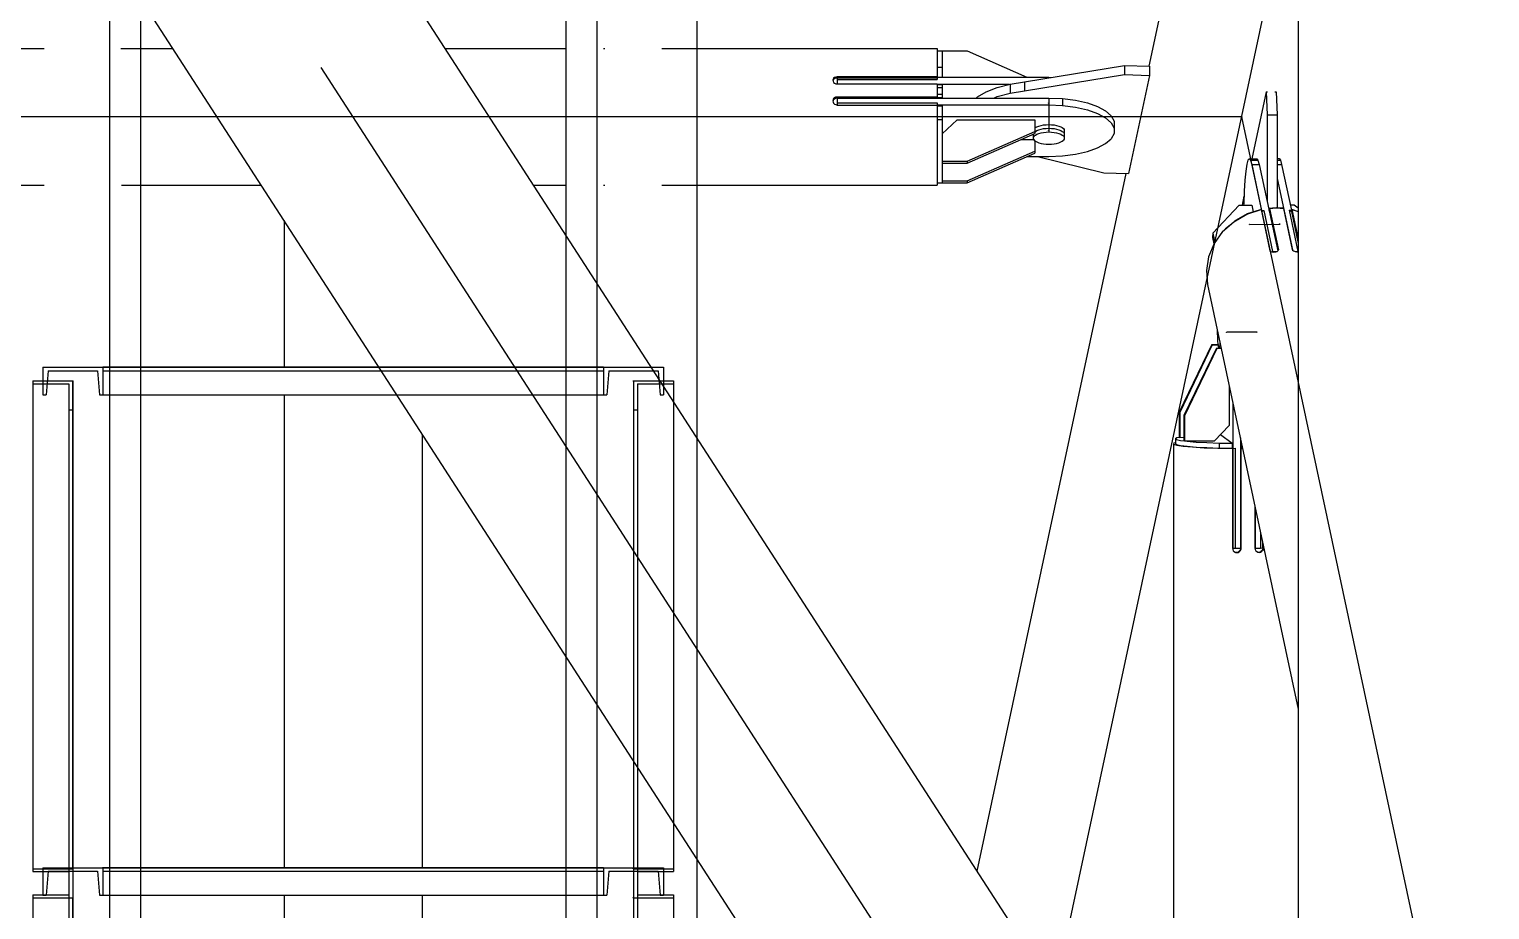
# Model space of a CAD drawing. Header units: millimetres. Extents: x 150209.93 to 150215.05, y 136675.65 to 136679.93.
# Drawn here: x 150213.5485 to 150213.6069, y 136677.3531 to 136677.3883 of the extents above; entities that cross this region are included whole.
import ezdxf

# ---------------------------------------------------------------- set-up
doc = ezdxf.new("R2010")
doc.units = ezdxf.units.MM
doc.header["$LTSCALE"] = 0.25
for name, pattern in [('CENTER', [50.8, 31.75, -6.35, 6.35, -6.35]), ('XKITLINE00', [0]), ('XKITLINE02', [4, 2, -2]), ('XKITLINE03', [6, 3, -1, 1, -1])]:
    doc.linetypes.add(name, pattern=pattern)

# ---------------------------------------------------------------- blocks, each defined once
blk = doc.blocks.new('çatıı')
at = {"color": 1, "linetype": 'XKITLINE03'}
for p, q in [((23109.01, 7919.31), (23109.01, 9590.91)), ((23122.51, 7919.31), (23122.5, 9590.95)), ((23214.99, 9590.95), (23214.99, 7919.31)), ((23220.99, 7919.31), (23220.99, 9590.91)), ((23214.99, 8720.27), (23115.01, 8720.27)), ((23115.01, 8720.27), (23115.01, 8720.27)), ((23214.99, 8720.27), (23214.99, 8720.27)), ((23109.01, 8620.07), (23109.01, 8717.52)), ((23220.99, 8717.52), (23220.99, 8620.07)), ((23214.99, 8620.27), (23115.01, 8620.27)), ((23115.01, 8620.27), (23115.01, 8620.27)), ((23214.99, 8620.27), (23214.99, 8620.27)), ((23109.01, 8517.52), (23109.01, 8614.26)), ((23220.99, 8614.26), (23220.99, 8517.52))]:
    blk.add_line(p, q, dxfattribs=at)
at = {"color": 116, "linetype": 'XKITLINE02', "true_color": 0x136734}
for p, q in [((23114.92, 9590.91), (23114.92, 7919.31)), ((23115, 9590.95), (23115.01, 7919.31)), ((23115, 9590.95), (23115.01, 7919.31)), ((23115.46, 9590.91), (23115.46, 7919.31)), ((23115.85, 9590.95), (23115.86, 7919.31)), ((23115.85, 9590.95), (23115.86, 7919.31)), ((23122.5, 9590.95), (23122.51, 7919.31)), ((23122.5, 9590.95), (23122.51, 7919.31)), ((23214.14, 9590.95), (23214.14, 7919.31)), ((23214.54, 9590.91), (23214.54, 7919.31)), ((23214.99, 9590.95), (23214.99, 7919.31)), ((23215.07, 9590.91), (23215.07, 7919.31)), ((23232.3, 9590.91), (23232.3, 7919.31)), ((23232.84, 9590.91), (23232.84, 7919.31)), ((23207.49, 8746.61), (23207.49, 8662.46)), ((23213.69, 8737.02), (23213.69, 8652.87)), ((23103.01, 8720.27), (23103.01, 8714.77)), ((23103.01, 8720.27), (23115.01, 8720.27)), ((23103.01, 8720.27), (23103.01, 8714.77)), ((23104.07, 8719.57), (23103.69, 8714.77)), ((23104.07, 8719.57), (23103.69, 8714.77)), ((23104.07, 8719.57), (23113.94, 8719.57)), ((23113.94, 8719.57), (23114.33, 8714.77)), ((23113.94, 8719.57), (23114.33, 8714.77)), ((23115.01, 8720.27), (23115.01, 8714.77)), ((23115.01, 8720.27), (23122.5, 8720.27)), ((23115.01, 8720.27), (23115.01, 8714.77)), ((23115.01, 8720.27), (23115.01, 8714.77)), ((23115.01, 8719.57), (23214.99, 8719.57)), ((23170.12, 8720.27), (23214.99, 8720.27)), ((23214.99, 8720.27), (23214.99, 8714.77)), ((23214.99, 8720.27), (23214.99, 8714.77)), ((23214.99, 8720.27), (23226.99, 8720.27)), ((23214.99, 8720.27), (23214.99, 8714.77)), ((23216.05, 8719.57), (23215.67, 8714.77)), ((23216.05, 8719.57), (23215.67, 8714.77)), ((23216.05, 8719.57), (23225.92, 8719.57)), ((23225.92, 8719.57), (23226.31, 8714.77)), ((23225.92, 8719.57), (23226.31, 8714.77)), ((23226.99, 8720.27), (23226.99, 8714.77)), ((23226.99, 8720.27), (23226.99, 8714.77)), ((23101.01, 8717.52), (23101.01, 8619.49)), ((23101.01, 8717.52), (23109.01, 8717.52)), ((23101.01, 8716.94), (23108.21, 8716.94)), ((23103.01, 8714.77), (23103.69, 8714.77)), ((23108.21, 8716.94), (23108.21, 8614.27)), ((23109.01, 8717.52), (23109.01, 8614.27)), ((23114.33, 8714.77), (23115.01, 8714.77)), ((23115.01, 8714.77), (23122.5, 8714.77)), ((23173.67, 8714.77), (23214.99, 8714.77)), ((23214.99, 8714.77), (23215.67, 8714.77)), ((23220.99, 8717.52), (23220.99, 8614.27)), ((23220.99, 8717.52), (23228.99, 8717.52)), ((23221.79, 8716.94), (23221.79, 8614.27)), ((23221.79, 8716.94), (23228.99, 8716.94)), ((23226.31, 8714.77), (23226.99, 8714.77)), ((23228.99, 8717.52), (23228.99, 8619.49)), ((23108.21, 8711.72), (23109.01, 8711.72)), ((23220.99, 8711.72), (23221.79, 8711.72)), ((23233.69, 8706.08), (23233.69, 8621.92)), ((23101.01, 8620.07), (23109.01, 8620.07)), ((23101.01, 8619.49), (23108.21, 8619.49)), ((23103.01, 8620.27), (23103.01, 8614.77)), ((23103.01, 8620.27), (23115.01, 8620.27)), ((23103.01, 8620.27), (23103.01, 8614.77)), ((23104.07, 8619.57), (23103.69, 8614.77)), ((23104.07, 8619.57), (23103.69, 8614.77)), ((23104.07, 8619.57), (23113.94, 8619.57)), ((23108.21, 8620.09), (23108.21, 8518.11)), ((23108.21, 8620.09), (23109.01, 8620.09)), ((23109.01, 8620.09), (23109.01, 8517.52)), ((23113.94, 8619.57), (23114.33, 8614.77)), ((23113.94, 8619.57), (23114.33, 8614.77)), ((23115.01, 8620.27), (23115.01, 8614.77)), ((23115.01, 8620.27), (23122.51, 8620.27)), ((23115.01, 8620.27), (23115.01, 8614.77)), ((23115.01, 8620.27), (23115.01, 8614.77)), ((23115.01, 8619.57), (23214.99, 8619.57)), ((23207.49, 8620.27), (23214.99, 8620.27)), ((23214.99, 8620.27), (23214.99, 8614.77)), ((23214.99, 8620.27), (23214.99, 8614.77)), ((23214.99, 8620.27), (23226.99, 8620.27)), ((23214.99, 8620.27), (23214.99, 8614.77)), ((23216.05, 8619.57), (23215.67, 8614.77)), ((23216.05, 8619.57), (23215.67, 8614.77)), ((23216.05, 8619.57), (23225.92, 8619.57)), ((23220.99, 8620.09), (23220.99, 8517.52)), ((23220.99, 8620.09), (23221.79, 8620.09)), ((23220.99, 8620.07), (23228.99, 8620.07)), ((23221.79, 8620.09), (23221.79, 8518.11)), ((23221.79, 8619.49), (23228.99, 8619.49)), ((23225.92, 8619.57), (23226.31, 8614.77)), ((23225.92, 8619.57), (23226.31, 8614.77)), ((23226.99, 8620.27), (23226.99, 8614.77)), ((23226.99, 8620.27), (23226.99, 8614.77)), ((23101.01, 8614.84), (23101.01, 8517.52)), ((23101.01, 8614.84), (23108.21, 8614.84)), ((23101.01, 8614.26), (23109.01, 8614.26)), ((23103.01, 8614.77), (23103.69, 8614.77)), ((23108.21, 8614.27), (23109.01, 8614.27)), ((23114.33, 8614.77), (23115.01, 8614.77)), ((23115.01, 8614.77), (23122.51, 8614.77)), ((23207.49, 8614.77), (23214.99, 8614.77)), ((23214.99, 8614.77), (23215.67, 8614.77)), ((23220.99, 8614.27), (23221.79, 8614.27)), ((23220.99, 8614.26), (23228.99, 8614.26)), ((23221.79, 8614.84), (23228.99, 8614.84)), ((23226.31, 8614.77), (23226.99, 8614.77)), ((23228.99, 8614.84), (23228.99, 8517.52))]:
    blk.add_line(p, q, dxfattribs=at)
at = {"color": 8, "linetype": 'CENTER'}
for p, q in [((23430, 8360.27), (22900, 9180.27)), ((23255, 8360.27), (23430, 9180.27)), ((23255, 8100.54), (23255, 8908.22)), ((23342.5, 8770.27), (22987.5, 8770.27)), ((23303.97, 8773.03), (23303.97, 8767.52)), ((23342.5, 7950.27), (23342.5, 8770.27)), ((23430, 8360.27), (23342.5, 8770.27)), ((23344.09, 8748.81), (23350.06, 8748.85)), ((23345.48, 8727.28), (23339.51, 8727.24))]:
    blk.add_line(p, q, dxfattribs=at)
at = {"color": 8, "linetype": 'XKITLINE00'}
for p, q in [((23046.42, 8995.8), (23321.7, 8569.91)), ((23008.1, 8970.94), (23283.37, 8545.05)), ((23353.8, 8951.04), (23353.8, 8565.48)), ((23330.17, 8809.61), (23323.94, 8780.4)), ((23048.32, 8783.91), (23103.29, 8783.91)), ((23118.63, 8783.91), (23128.99, 8783.91)), ((23183.38, 8783.91), (23207.49, 8783.91)), ((23214.99, 8783.91), (23215.27, 8783.91)), ((23226.7, 8783.91), (23281.67, 8783.91)), ((23281.67, 8783.91), (23281.67, 8778.18)), ((23281.67, 8783.46), (23282.67, 8783.46)), ((23282.67, 8783.47), (23287.67, 8783.47)), ((23282.67, 8783.47), (23282.67, 8783.45)), ((23282.67, 8783.45), (23282.67, 8781.77)), ((23287.67, 8783.47), (23299.61, 8778.18)), ((23281.67, 8780.19), (23282.67, 8780.19)), ((23282.67, 8781.77), (23282.67, 8778.19)), ((23299.09, 8777.31), (23319.12, 8780.56)), ((23319.12, 8780.56), (23324.1, 8780.4)), ((23319.12, 8780.56), (23319.12, 8778.72)), ((23324.1, 8780.4), (23324.1, 8778.56)), ((23260.87, 8777.84), (23260.82, 8777.61)), ((23260.82, 8777.61), (23260.87, 8777.38)), ((23260.87, 8777.61), (23260.85, 8777.49)), ((23260.99, 8778.05), (23260.87, 8777.84)), ((23260.99, 8777.81), (23260.87, 8777.61)), ((23260.87, 8777.38), (23260.99, 8777.17)), ((23260.99, 8778.05), (23261.17, 8778.21)), ((23260.99, 8777.81), (23261.14, 8777.95)), ((23260.99, 8777.17), (23261.17, 8777.01)), ((23261.14, 8777.95), (23261.17, 8777.97)), ((23261.17, 8778.21), (23261.41, 8778.3)), ((23261.17, 8777.97), (23261.41, 8778.07)), ((23261.17, 8777.01), (23261.41, 8776.9)), ((23261.41, 8778.3), (23261.67, 8778.35)), ((23261.41, 8778.07), (23261.67, 8778.1)), ((23261.41, 8776.9), (23261.67, 8776.87)), ((23261.67, 8778.35), (23281.67, 8778.35)), ((23261.67, 8778.35), (23261.67, 8778.1)), ((23261.67, 8778.1), (23281.67, 8778.1)), ((23261.67, 8778.08), (23281.67, 8778.08)), ((23261.67, 8778.08), (23261.67, 8776.87)), ((23261.67, 8777.77), (23281.67, 8777.77)), ((23261.67, 8776.87), (23281.67, 8776.87)), ((23281.67, 8778.18), (23303.97, 8778.18)), ((23281.67, 8778.18), (23281.67, 8777.77)), ((23281.67, 8776.87), (23281.67, 8775.64)), ((23281.67, 8776.81), (23296.12, 8776.81)), ((23281.67, 8776.74), (23282.67, 8776.74)), ((23281.67, 8776.12), (23282.67, 8776.12)), ((23282.67, 8776.74), (23282.67, 8775.49)), ((23291.47, 8775.31), (23293.67, 8776.16)), ((23293.67, 8776.16), (23296.24, 8776.84)), ((23296.24, 8776.84), (23299.09, 8777.31)), ((23296.24, 8776.84), (23296.24, 8775)), ((23299.09, 8775.47), (23319.12, 8778.72)), ((23299.09, 8777.31), (23299.09, 8775.47)), ((23303.97, 8778.18), (23304.38, 8778.17)), ((23303.97, 8778.18), (23303.97, 8778.1)), ((23319.12, 8778.72), (23324.1, 8778.56)), ((23324.1, 8778.56), (23319.92, 8758.96)), ((23260.87, 8773.73), (23260.82, 8773.47)), ((23260.82, 8773.47), (23260.87, 8773.22)), ((23260.87, 8773.49), (23260.84, 8773.36)), ((23260.99, 8773.96), (23260.87, 8773.73)), ((23260.99, 8773.72), (23260.87, 8773.49)), ((23260.87, 8773.22), (23260.99, 8772.99)), ((23260.99, 8773.96), (23261.17, 8774.14)), ((23260.99, 8773.72), (23261.17, 8773.9)), ((23261.17, 8774.14), (23261.41, 8774.25)), ((23261.17, 8773.9), (23261.41, 8774.02)), ((23261.41, 8774.25), (23261.67, 8774.29)), ((23261.41, 8774.25), (23261.41, 8774.02)), ((23261.41, 8774.02), (23261.67, 8774.06)), ((23261.67, 8774.29), (23261.67, 8774.06)), ((23261.67, 8774.29), (23281.67, 8774.29)), ((23261.67, 8774.06), (23281.67, 8774.06)), ((23261.67, 8774.06), (23261.67, 8774.05)), ((23261.67, 8774.05), (23303.97, 8774.05)), ((23261.67, 8774.05), (23261.67, 8772.65)), ((23281.67, 8775.64), (23281.67, 8774.06)), ((23281.67, 8774.83), (23282.67, 8774.83)), ((23281.67, 8774.17), (23282.67, 8774.17)), ((23281.67, 8774.17), (23281.67, 8774.05)), ((23282.67, 8775.49), (23282.67, 8774.05)), ((23289.44, 8774.05), (23289.72, 8774.3)), ((23289.72, 8774.3), (23291.47, 8775.31)), ((23292.96, 8774.05), (23293.67, 8774.32)), ((23293.67, 8774.32), (23296.24, 8775)), ((23296.24, 8775), (23299.09, 8775.47)), ((23303.97, 8774.05), (23306.7, 8773.93)), ((23303.97, 8774.05), (23303.97, 8772.67)), ((23306.7, 8773.93), (23309.3, 8773.6)), ((23306.7, 8773.93), (23306.7, 8772.56)), ((23309.3, 8773.6), (23311.67, 8773.06)), ((23347.38, 8775.29), (23344.54, 8761.91)), ((23347.38, 8775.29), (23347.68, 8775.29)), ((23347.38, 8775.29), (23347.59, 8770.69)), ((23349.14, 8775.3), (23349.37, 8775.3)), ((23349.37, 8775.3), (23349.58, 8770.7)), ((23260.99, 8772.99), (23261.17, 8772.81)), ((23261.17, 8772.81), (23261.41, 8772.72)), ((23261.41, 8772.72), (23261.67, 8772.65)), ((23261.67, 8773.08), (23281.67, 8773.08)), ((23261.67, 8772.65), (23281.67, 8772.65)), ((23281.67, 8773.08), (23281.67, 8772.67)), ((23281.67, 8772.67), (23303.97, 8772.67)), ((23281.67, 8772.65), (23281.67, 8756.64)), ((23281.67, 8772.49), (23282.67, 8772.49)), ((23282.67, 8772.49), (23282.67, 8767.09)), ((23303.97, 8772.67), (23306.7, 8772.56)), ((23306.7, 8772.56), (23309.3, 8772.22)), ((23309.3, 8772.22), (23311.67, 8771.68)), ((23311.67, 8773.06), (23313.71, 8772.34)), ((23311.67, 8771.68), (23313.71, 8770.96)), ((23313.71, 8772.34), (23315.32, 8771.47)), ((23313.71, 8770.96), (23315.32, 8770.09)), ((23315.32, 8771.47), (23316.43, 8770.49)), ((23316.43, 8770.49), (23317, 8769.43)), ((23347.59, 8770.69), (23349.58, 8770.7)), ((23347.59, 8770.69), (23347.6, 8753.28)), ((23349.58, 8770.7), (23349.59, 8752.15)), ((23281.67, 8769.78), (23282.67, 8769.78)), ((23282.67, 8766.92), (23285.67, 8769.68)), ((23285.67, 8769.68), (23301.17, 8769.68)), ((23287.67, 8761.4), (23301.17, 8767.38)), ((23301.17, 8769.68), (23301.17, 8766.99)), ((23301.17, 8768.03), (23301.29, 8768.13)), ((23301.17, 8767.29), (23301.29, 8767.39)), ((23301.17, 8767.29), (23301.29, 8767.39)), ((23301.29, 8768.13), (23301.6, 8768.3)), ((23301.29, 8767.39), (23301.6, 8767.56)), ((23301.29, 8767.39), (23301.6, 8767.56)), ((23301.6, 8768.3), (23301.98, 8768.45)), ((23301.6, 8767.56), (23301.98, 8767.71)), ((23301.6, 8767.56), (23301.98, 8767.71)), ((23301.98, 8768.45), (23302.42, 8768.57)), ((23301.98, 8767.71), (23302.42, 8767.84)), ((23301.98, 8767.71), (23302.42, 8767.84)), ((23302.42, 8768.57), (23302.91, 8768.66)), ((23302.42, 8767.84), (23302.91, 8767.93)), ((23302.42, 8767.84), (23302.91, 8767.93)), ((23302.91, 8768.66), (23303.44, 8768.72)), ((23302.91, 8767.93), (23303.44, 8767.98)), ((23302.91, 8767.93), (23303.44, 8767.98)), ((23303.44, 8768.72), (23303.97, 8768.74)), ((23303.44, 8767.98), (23303.97, 8768)), ((23303.44, 8767.98), (23303.97, 8768)), ((23303.97, 8768.74), (23304.51, 8768.72)), ((23303.97, 8768.74), (23303.97, 8768)), ((23303.97, 8768), (23304.51, 8767.98)), ((23303.97, 8768), (23303.97, 8767.26)), ((23303.97, 8768), (23304.51, 8767.98)), ((23304.51, 8768.72), (23305.03, 8768.66)), ((23304.51, 8767.98), (23305.03, 8767.93)), ((23304.51, 8767.98), (23305.03, 8767.93)), ((23305.03, 8768.66), (23305.52, 8768.57)), ((23305.03, 8767.93), (23305.52, 8767.84)), ((23305.03, 8767.93), (23305.52, 8767.84)), ((23305.52, 8768.57), (23305.97, 8768.45)), ((23305.52, 8767.84), (23305.97, 8767.71)), ((23305.52, 8767.84), (23305.97, 8767.71)), ((23305.97, 8768.45), (23306.35, 8768.3)), ((23305.97, 8767.71), (23306.35, 8767.56)), ((23305.97, 8767.71), (23306.35, 8767.56)), ((23306.35, 8768.3), (23306.66, 8768.13)), ((23306.35, 8767.56), (23306.66, 8767.39)), ((23306.35, 8767.56), (23306.66, 8767.39)), ((23306.66, 8768.13), (23306.89, 8767.93)), ((23306.66, 8767.39), (23306.89, 8767.2)), ((23306.66, 8767.39), (23306.89, 8767.2)), ((23306.89, 8767.93), (23307.03, 8767.73)), ((23307.03, 8767.73), (23307.07, 8767.52)), ((23307.07, 8767.52), (23307.07, 8766.78)), ((23315.32, 8770.09), (23316.43, 8769.11)), ((23316.43, 8769.11), (23317, 8768.05)), ((23317, 8769.43), (23317, 8766.98)), ((23282.67, 8767.09), (23282.67, 8761.42)), ((23287.67, 8761.01), (23301.17, 8766.99)), ((23298.37, 8765.75), (23300.98, 8765.75)), ((23300.89, 8766.86), (23300.87, 8766.78)), ((23300.89, 8766.86), (23300.87, 8766.78)), ((23300.87, 8766.85), (23300.87, 8766.78)), ((23300.87, 8766.78), (23300.87, 8766.05)), ((23300.92, 8766.26), (23300.87, 8766.05)), ((23300.87, 8766.05), (23300.92, 8765.83)), ((23301.06, 8766.46), (23300.92, 8766.26)), ((23300.92, 8765.83), (23301.06, 8765.63)), ((23301.06, 8766.46), (23301.29, 8766.65)), ((23301.06, 8765.63), (23301.29, 8765.44)), ((23301.17, 8765.53), (23301.17, 8763.05)), ((23301.29, 8766.65), (23301.6, 8766.83)), ((23301.29, 8765.44), (23301.6, 8765.26)), ((23301.6, 8766.83), (23301.98, 8766.98)), ((23301.6, 8765.26), (23301.98, 8765.11)), ((23301.98, 8766.98), (23302.42, 8767.1)), ((23301.98, 8765.11), (23302.42, 8764.99)), ((23302.42, 8767.1), (23302.91, 8767.19)), ((23302.42, 8764.99), (23302.91, 8764.9)), ((23302.91, 8767.19), (23303.44, 8767.25)), ((23302.91, 8764.9), (23303.44, 8764.84)), ((23303.44, 8767.25), (23303.97, 8767.26)), ((23303.44, 8764.84), (23303.97, 8764.83)), ((23303.97, 8767.26), (23304.51, 8767.25)), ((23303.97, 8764.83), (23304.51, 8764.84)), ((23304.51, 8767.25), (23305.03, 8767.19)), ((23304.51, 8764.84), (23305.03, 8764.9)), ((23305.03, 8767.19), (23305.52, 8767.1)), ((23305.03, 8764.9), (23305.52, 8764.99)), ((23305.52, 8767.1), (23305.97, 8766.98)), ((23305.52, 8764.99), (23305.97, 8765.11)), ((23305.97, 8766.98), (23306.35, 8766.83)), ((23305.97, 8765.11), (23306.35, 8765.26)), ((23306.35, 8766.83), (23306.66, 8766.65)), ((23306.35, 8765.26), (23306.66, 8765.44)), ((23306.66, 8766.65), (23306.89, 8766.46)), ((23306.66, 8765.44), (23306.89, 8765.63)), ((23306.89, 8767.2), (23307.03, 8766.99)), ((23306.89, 8767.2), (23307.03, 8766.99)), ((23306.89, 8766.46), (23307.03, 8766.26)), ((23307.03, 8765.83), (23306.89, 8765.63)), ((23307.03, 8766.99), (23307.07, 8766.78)), ((23307.03, 8766.99), (23307.07, 8766.78)), ((23307.03, 8766.26), (23307.07, 8766.05)), ((23307.07, 8766.05), (23307.03, 8765.83)), ((23307.07, 8766.78), (23307.07, 8766.05)), ((23313.71, 8764.07), (23315.32, 8764.94)), ((23315.32, 8764.94), (23316.43, 8765.92)), ((23317, 8766.98), (23316.43, 8765.92)), ((23287.67, 8757.47), (23301.17, 8763.45)), ((23287.67, 8757.08), (23301.17, 8763.05)), ((23299.61, 8762.36), (23303.97, 8762.36)), ((23301.69, 8762.36), (23314.94, 8759.13)), ((23303.97, 8762.36), (23306.7, 8762.48)), ((23306.7, 8762.48), (23309.3, 8762.81)), ((23309.3, 8762.81), (23311.67, 8763.35)), ((23311.67, 8763.35), (23313.71, 8764.07)), ((23343.75, 8761.64), (23343.51, 8760.8)), ((23344, 8761.91), (23343.75, 8761.64)), ((23344, 8761.91), (23345.5, 8761.92)), ((23344, 8761.91), (23344.26, 8761.61)), ((23344.26, 8761.61), (23345.75, 8761.62)), ((23344.26, 8761.61), (23344.51, 8760.75)), ((23345.5, 8761.92), (23345.75, 8761.62)), ((23345.75, 8761.62), (23346, 8760.76)), ((23349.59, 8761.95), (23349.98, 8761.95)), ((23349.59, 8761.65), (23350.23, 8761.65)), ((23349.98, 8761.95), (23350.23, 8761.65)), ((23350.23, 8761.65), (23350.48, 8760.79)), ((23282.67, 8761.42), (23282.67, 8761.4)), ((23282.67, 8761.4), (23287.67, 8761.4)), ((23282.67, 8761.4), (23282.67, 8761.39)), ((23282.67, 8761.39), (23282.67, 8757.09)), ((23282.67, 8761.01), (23287.67, 8761.01)), ((23287.67, 8761.4), (23287.67, 8761.01)), ((23319.37, 8758.98), (23289.61, 8619.55)), ((23314.94, 8759.13), (23319.92, 8758.96)), ((23343.3, 8759.44), (23343.12, 8757.62)), ((23343.51, 8760.8), (23343.3, 8759.44)), ((23344.51, 8760.75), (23346, 8760.76)), ((23344.51, 8760.75), (23346.46, 8751.58)), ((23346, 8760.76), (23349.69, 8743.49)), ((23349.59, 8760.78), (23350.48, 8760.79)), ((23350.48, 8760.79), (23352.44, 8751.62)), ((23048.32, 8756.64), (23103.29, 8756.64)), ((23118.75, 8756.64), (23146.61, 8756.64)), ((23201, 8756.64), (23207.49, 8756.64)), ((23214.99, 8756.64), (23215.27, 8756.64)), ((23226.7, 8756.64), (23281.67, 8756.64)), ((23281.67, 8757.09), (23282.67, 8757.09)), ((23282.67, 8757.47), (23287.67, 8757.47)), ((23282.67, 8757.08), (23287.67, 8757.08)), ((23287.67, 8757.47), (23287.67, 8757.08)), ((23343.12, 8757.62), (23342.99, 8755.41)), ((23349.59, 8757.97), (23352.63, 8743.72)), ((23342.95, 8754.42), (23342.58, 8752.66)), ((23342.9, 8752.92), (23342.89, 8752.66)), ((23342.99, 8755.41), (23342.9, 8752.92)), ((23352.2, 8752.72), (23352.97, 8752.73)), ((23352.97, 8752.73), (23353.8, 8752.14)), ((23342.02, 8752.65), (23336.73, 8747.06)), ((23340.9, 8749.33), (23343.53, 8750.83)), ((23341.33, 8749.66), (23343.69, 8750.95)), ((23342.02, 8752.65), (23344.51, 8752.67)), ((23343.53, 8750.83), (23346.37, 8751.75)), ((23343.69, 8750.95), (23346.27, 8751.79)), ((23343.69, 8750.95), (23343.7, 8750.89)), ((23344.51, 8752.67), (23344.8, 8751.31)), ((23346.27, 8751.79), (23346.28, 8751.72)), ((23346.37, 8751.75), (23348.13, 8743.53)), ((23346.46, 8751.58), (23346.91, 8751.59)), ((23346.46, 8751.35), (23346.91, 8751.59)), ((23346.46, 8751.58), (23346.46, 8751.35)), ((23346.91, 8751.59), (23348.67, 8743.36)), ((23347.97, 8752.07), (23347.95, 8751.6)), ((23347.97, 8752.07), (23348.67, 8752.13)), ((23347.97, 8752.07), (23348.06, 8751.66)), ((23348.06, 8751.66), (23348.04, 8751.19)), ((23348.07, 8751.95), (23348.05, 8751.4)), ((23348.05, 8751.4), (23349.73, 8743.53)), ((23348.07, 8751.95), (23349.47, 8752.1)), ((23348.07, 8751.95), (23349.82, 8743.73)), ((23348.67, 8752.13), (23349.37, 8752.15)), ((23348.67, 8752.13), (23348.69, 8752.02)), ((23349.37, 8752.15), (23350.07, 8752.14)), ((23349.47, 8752.1), (23350.86, 8751.97)), ((23350.07, 8752.14), (23350.76, 8752.09)), ((23350.07, 8752.14), (23350.09, 8752.04)), ((23350.76, 8752.09), (23350.78, 8751.98)), ((23350.86, 8751.97), (23352.61, 8743.75)), ((23351.99, 8751.62), (23353.74, 8743.4)), ((23351.99, 8751.62), (23352.44, 8751.62)), ((23351.99, 8751.62), (23352.43, 8751.39)), ((23352.44, 8751.62), (23352.43, 8751.39)), ((23352.43, 8751.39), (23353.8, 8744.98)), ((23352.44, 8751.84), (23353.8, 8751.4)), ((23352.44, 8751.84), (23352.44, 8751.63)), ((23352.44, 8751.84), (23352.53, 8751.42)), ((23352.53, 8751.42), (23352.51, 8750.98)), ((23352.54, 8751.79), (23352.52, 8751.22)), ((23352.52, 8751.22), (23353.8, 8745.25)), ((23352.54, 8751.79), (23353.8, 8745.93)), ((23352.54, 8751.79), (23353.8, 8751.4)), ((23151.2, 8749.55), (23151.2, 8720.27)), ((23336.73, 8747.06), (23336.7, 8746.15)), ((23336.73, 8747.06), (23337.13, 8745.19)), ((23338.68, 8747.35), (23336.98, 8744.98)), ((23338.68, 8747.35), (23340.9, 8749.33)), ((23339.29, 8747.96), (23339.12, 8747.74)), ((23339.29, 8747.96), (23340.29, 8748.79)), ((23341.04, 8749.41), (23341.33, 8749.66)), ((23336.98, 8744.98), (23335.88, 8742.34)), ((23336.7, 8746.15), (23336.96, 8744.94)), ((23335.88, 8742.34), (23335.44, 8739.57)), ((23348.13, 8743.53), (23348.21, 8743.44)), ((23348.21, 8743.44), (23348.33, 8743.36)), ((23348.33, 8743.36), (23348.54, 8743.3)), ((23348.54, 8743.3), (23348.67, 8743.36)), ((23348.54, 8743.3), (23348.78, 8743.27)), ((23348.67, 8743.36), (23349.42, 8743.37)), ((23348.78, 8743.27), (23349.05, 8743.29)), ((23349.05, 8743.29), (23349.31, 8743.33)), ((23349.31, 8743.33), (23349.53, 8743.41)), ((23349.53, 8743.41), (23349.71, 8743.51)), ((23349.81, 8743.62), (23349.71, 8743.51)), ((23349.82, 8743.73), (23349.81, 8743.62)), ((23352.61, 8743.75), (23352.68, 8743.64)), ((23352.68, 8743.64), (23352.82, 8743.53)), ((23352.82, 8743.53), (23353.02, 8743.43)), ((23353.02, 8743.43), (23353.27, 8743.36)), ((23353.15, 8743.39), (23353.74, 8743.4)), ((23353.27, 8743.36), (23353.53, 8743.32)), ((23353.53, 8743.32), (23353.79, 8743.31)), ((23353.74, 8743.4), (23353.8, 8743.37)), ((23335.44, 8739.57), (23335.68, 8736.8)), ((23335.68, 8736.8), (23353.8, 8651.93)), ((23337.63, 8727.68), (23337.63, 8727.45)), ((23337.63, 8727.45), (23337.63, 8726.91)), ((23337.63, 8726.91), (23337.64, 8726.38)), ((23336.51, 8724.82), (23330.03, 8711.31)), ((23336.6, 8724.75), (23330.13, 8711.24)), ((23337.44, 8724.1), (23330.97, 8710.59)), ((23337.53, 8724.03), (23331.06, 8710.52)), ((23336.51, 8724.82), (23337.75, 8724.83)), ((23336.51, 8724.82), (23336.6, 8724.75)), ((23336.6, 8724.75), (23337.76, 8724.76)), ((23337.44, 8724.1), (23338.39, 8724.11)), ((23337.44, 8724.1), (23337.53, 8724.03)), ((23337.53, 8724.03), (23338.41, 8724.04)), ((23337.64, 8726.38), (23337.66, 8725.87)), ((23337.66, 8725.87), (23337.69, 8725.41)), ((23337.69, 8725.41), (23337.73, 8725)), ((23337.73, 8725), (23337.77, 8724.66)), ((23337.77, 8724.66), (23337.82, 8724.4)), ((23337.82, 8724.4), (23337.87, 8724.22)), ((23337.87, 8724.22), (23337.92, 8724.13)), ((23337.92, 8724.13), (23337.97, 8724.14)), ((23337.92, 8724.13), (23338.38, 8724.14)), ((23338.01, 8724.24), (23337.97, 8724.14)), ((23338.06, 8724.44), (23338.01, 8724.24)), ((23338.1, 8724.71), (23338.06, 8724.44)), ((23338.14, 8725.07), (23338.1, 8724.71)), ((23338.15, 8725.24), (23338.14, 8725.07)), ((23151.2, 8714.77), (23151.2, 8620.27)), ((23340.02, 8716.46), (23340.02, 8708.59)), ((23340.73, 8713.13), (23340.73, 8704.05)), ((23330.03, 8711.31), (23330.03, 8706.32)), ((23330.03, 8711.31), (23330.13, 8711.24)), ((23330.13, 8711.24), (23330.13, 8706.25)), ((23330.97, 8710.59), (23330.97, 8705.61)), ((23330.97, 8710.59), (23331.06, 8710.52)), ((23331.06, 8710.52), (23331.06, 8705.54)), ((23178.8, 8706.85), (23178.8, 8620.27)), ((23329.25, 8706.02), (23329.55, 8706.21)), ((23329.25, 8706.02), (23329.5, 8705.83)), ((23329.25, 8706.02), (23329.25, 8705.02)), ((23329.55, 8706.21), (23330.04, 8706.32)), ((23330.03, 8706.32), (23330.13, 8706.25)), ((23330.13, 8706.25), (23330.97, 8706.26)), ((23340.02, 8708.59), (23337.04, 8705.58)), ((23338.29, 8706.85), (23340.61, 8705.07)), ((23342.23, 8706.13), (23342.23, 8684.12)), ((23328.96, 8705.14), (23328.91, 8704.92)), ((23328.91, 8704.92), (23329.53, 8704.71)), ((23328.91, 8704.92), (23328.91, 8561.05)), ((23328.96, 8705.14), (23329.25, 8705.22)), ((23329.25, 8705.02), (23329.5, 8704.83)), ((23329.5, 8705.83), (23330.3, 8705.64)), ((23329.5, 8704.83), (23330.3, 8704.64)), ((23329.53, 8704.71), (23330.8, 8704.51)), ((23330.3, 8705.64), (23331.06, 8705.54)), ((23330.3, 8704.64), (23331.61, 8704.47)), ((23330.8, 8704.51), (23332.67, 8704.33)), ((23330.97, 8705.61), (23331.06, 8705.54)), ((23331.06, 8705.54), (23337.04, 8705.58)), ((23331.08, 8705.54), (23331.61, 8705.47)), ((23331.61, 8705.47), (23333.38, 8705.32)), ((23331.61, 8704.47), (23333.38, 8704.32)), ((23332.67, 8704.33), (23335.02, 8704.19)), ((23333.38, 8705.32), (23335.53, 8705.2)), ((23333.38, 8704.32), (23335.53, 8704.2)), ((23335.02, 8704.19), (23337.75, 8704.09)), ((23335.53, 8705.2), (23337.98, 8705.11)), ((23335.53, 8704.2), (23337.98, 8704.12)), ((23337.75, 8704.09), (23340.65, 8704.04)), ((23337.98, 8705.11), (23340.61, 8705.07)), ((23337.98, 8705.11), (23337.98, 8704.12)), ((23337.98, 8704.12), (23340.61, 8704.07)), ((23340.59, 8704.09), (23340.65, 8704.04)), ((23340.61, 8705.07), (23340.61, 8704.07)), ((23340.65, 8704.04), (23340.65, 8684.09)), ((23340.71, 8704.07), (23340.71, 8684.12)), ((23340.71, 8704.07), (23340.73, 8704.05)), ((23340.73, 8704.05), (23341.18, 8704.06)), ((23341.18, 8704.06), (23341.18, 8684.11)), ((23342.23, 8705.14), (23342.33, 8705.06)), ((23342.23, 8704.14), (23342.33, 8704.06)), ((23342.31, 8704.08), (23342.31, 8684.13)), ((23342.31, 8704.08), (23342.36, 8704.04)), ((23342.33, 8705.06), (23342.46, 8705.06)), ((23342.33, 8705.06), (23342.33, 8704.06)), ((23342.33, 8704.06), (23342.67, 8704.06)), ((23342.36, 8704.04), (23342.36, 8684.09)), ((23342.36, 8704.04), (23342.67, 8704.04)), ((23345.15, 8692.43), (23345.15, 8684.11)), ((23345.21, 8692.14), (23345.21, 8684.14)), ((23346.26, 8687.25), (23346.26, 8684.14)), ((23340.65, 8684.17), (23340.71, 8684.12)), ((23340.65, 8684.09), (23340.72, 8683.83)), ((23340.71, 8684.12), (23341.18, 8684.11)), ((23340.72, 8683.83), (23340.82, 8683.59)), ((23340.82, 8683.59), (23341, 8683.4)), ((23340.97, 8683.43), (23341.19, 8683.33)), ((23341, 8683.4), (23341.24, 8683.28)), ((23341.18, 8684.11), (23342.23, 8684.12)), ((23341.19, 8683.33), (23341.45, 8683.29)), ((23341.24, 8683.28), (23341.51, 8683.24)), ((23341.45, 8683.29), (23341.72, 8683.33)), ((23341.51, 8683.24), (23341.77, 8683.28)), ((23341.72, 8683.33), (23341.95, 8683.45)), ((23341.77, 8683.28), (23342.01, 8683.4)), ((23341.95, 8683.45), (23342.14, 8683.63)), ((23342.01, 8683.4), (23342.2, 8683.59)), ((23342.26, 8683.87), (23342.14, 8683.63)), ((23342.32, 8683.83), (23342.2, 8683.59)), ((23342.31, 8684.13), (23342.26, 8683.87)), ((23342.26, 8683.87), (23342.32, 8683.83)), ((23342.31, 8684.13), (23342.36, 8684.09)), ((23342.36, 8684.09), (23342.32, 8683.83)), ((23345.15, 8684.18), (23345.21, 8684.14)), ((23345.15, 8684.11), (23345.19, 8683.85)), ((23345.19, 8683.85), (23345.31, 8683.61)), ((23345.21, 8684.14), (23346.26, 8684.14)), ((23345.31, 8683.61), (23345.5, 8683.43)), ((23345.47, 8683.46), (23345.67, 8683.35)), ((23345.5, 8683.43), (23345.73, 8683.31)), ((23345.67, 8683.35), (23345.93, 8683.32)), ((23345.73, 8683.31), (23345.99, 8683.27)), ((23345.93, 8683.32), (23346.19, 8683.36)), ((23345.99, 8683.27), (23346.25, 8683.32)), ((23346.19, 8683.36), (23346.42, 8683.48)), ((23346.25, 8683.32), (23346.48, 8683.44)), ((23346.26, 8684.14), (23346.68, 8684.17)), ((23346.58, 8683.64), (23346.42, 8683.48)), ((23346.65, 8683.61), (23346.48, 8683.44)), ((23346.61, 8683.68), (23346.58, 8683.64)), ((23346.72, 8683.92), (23346.61, 8683.68)), ((23346.76, 8683.87), (23346.67, 8683.63)), ((23346.68, 8685.26), (23346.68, 8684.17)), ((23346.76, 8684.18), (23346.72, 8683.92)), ((23346.76, 8684.87), (23346.76, 8684.18)), ((23346.76, 8684.18), (23346.82, 8684.13)), ((23346.82, 8684.13), (23346.76, 8683.87)), ((23346.82, 8684.59), (23346.82, 8684.13)), ((23151.2, 8614.77), (23151.2, 8520.27)), ((23178.8, 8614.77), (23178.8, 8520.27))]:
    blk.add_line(p, q, dxfattribs=at)
at = {"color": 7, "linetype": 'XKITLINE00'}
for p, q in [((23207.49, 8889.59), (23207.49, 8746.61)), ((23213.69, 8885.41), (23213.69, 8737.02)), ((23233.69, 8871.94), (23233.69, 8706.08)), ((23116.31, 8803.53), (23116.31, 8383.05)), ((23122.5, 8793.94), (23122.51, 8383.05)), ((23122.5, 8720.27), (23170.12, 8720.27)), ((23122.5, 8714.77), (23173.67, 8714.77)), ((23207.49, 8662.46), (23207.49, 8383.05)), ((23213.69, 8652.87), (23213.69, 8383.05)), ((23233.69, 8621.92), (23233.69, 8383.05)), ((23122.51, 8620.27), (23207.49, 8620.27)), ((23122.51, 8614.77), (23207.49, 8614.77))]:
    blk.add_line(p, q, dxfattribs=at)
at = {"color": 8, "linetype": 'XKITLINE00'}
for centre in [(23303.97, 8773.03), (23342.5, 8770.27), (23342.5, 8770.27), (23342.5, 8770.27), (23303.97, 8767.52), (23344.09, 8748.81), (23350.06, 8748.85), (23339.51, 8727.24), (23345.48, 8727.28)]:
    blk.add_circle(centre, 0.05, dxfattribs=at)
at = {"color": 1, "linetype": 'XKITLINE00'}
for centre in [(23115.01, 8720.27), (23115.01, 8720.27), (23214.99, 8720.27), (23214.99, 8720.27), (23109.01, 8717.52), (23220.99, 8717.52), (23109.01, 8620.07), (23115.01, 8620.27), (23115.01, 8620.27), (23214.99, 8620.27), (23214.99, 8620.27), (23220.99, 8620.07), (23109.01, 8614.26), (23220.99, 8614.26)]:
    blk.add_circle(centre, 0.05, dxfattribs=at)

msp = doc.modelspace()

# ---------------------------------------------------------------- block references
at = {"xscale": 0.0002000170049888334, "yscale": 0.0002000170049888334, "zscale": 0.0002000170049888334}
msp.add_blockref('çatıı', (150208.928067, 136675.630592), dxfattribs=at)

doc.saveas('drawing.dxf')
